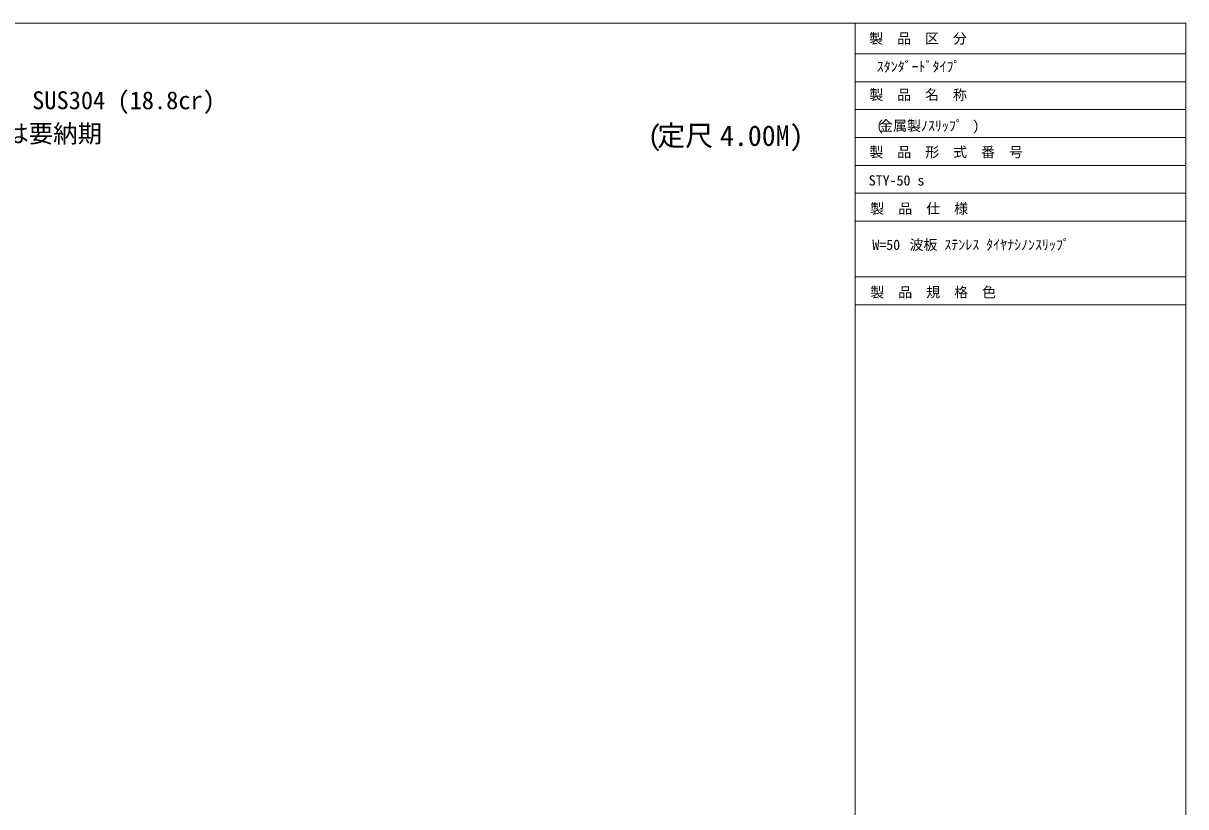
# Model space of a CAD drawing. Units: millimetres, scale not verified. Extents: x -101 to 101, y -70 to 70.
# Drawn here: x -2.9 to 101.2, y 0 to 70.2 of the extents above; entities that cross this region are included whole.
import ezdxf
from ezdxf.enums import TextEntityAlignment as Align

# ---------------------------------------------------------------- set-up
doc = ezdxf.new("R2010")
doc.units = ezdxf.units.MM
doc.header["$LTSCALE"] = 0.5
doc.layers.add('0-2_寸法', color=7, linetype='Continuous', lineweight=18)
doc.layers.add('0-A_一般', color=140, linetype='Continuous', lineweight=18)
doc.styles.add('ＭＳ ゴシック', font='')
doc.styles.get('ＭＳ ゴシック').set_extended_font_data('MS Gothic')

msp = doc.modelspace()

# ---------------------------------------------------------------- linework, layer by layer
at = {"layer": '0-2_寸法'}
for points in [[(71.6144, 65.0091), (101.25, 65.0091), (101.25, 62.5091), (71.6144, 62.5091)], [(71.6144, 60.0091), (101.25, 60.0091), (101.25, 57.5091), (71.6144, 57.5091)], [(71.6144, 47.5091), (101.25, 47.5091), (101.25, 45.0091), (71.6144, 45.0091)], [(71.6144, 45.0091), (101.25, 45.0091), (101.25, -4.9909), (71.6144, -4.9909)]]:
    msp.add_lwpolyline(points, close=True, dxfattribs=at)
at = {"layer": '0-A_一般', "color": 7}
for points in [[(-101.25, 70.25), (101.25, 70.25), (101.25, -70.25), (-101.25, -70.25)], [(71.6144, 70.25), (101.25, 70.25), (101.25, 67.5091), (71.6144, 67.5091)], [(71.6144, 67.5091), (101.25, 67.5091), (101.25, 65.0091), (71.6144, 65.0091)], [(71.6144, 62.5091), (101.25, 62.5091), (101.25, 60.0091), (71.6144, 60.0091)], [(71.6144, 57.5091), (101.25, 57.5091), (101.25, 55.0091), (71.6144, 55.0091)], [(71.6144, 55.0091), (101.25, 55.0091), (101.25, 52.5091), (71.6144, 52.5091)], [(71.6144, 52.5091), (101.25, 52.5091), (101.25, 47.5091), (71.6144, 47.5091)]]:
    msp.add_lwpolyline(points, close=True, dxfattribs=at)

# ---------------------------------------------------------------- texts
at = {"layer": '0-2_寸法', "style": 'ＭＳ ゴシック'}
for s, p in [('製\u3000品\u3000名\u3000称', (72.8882, 63.1056)), ('製\u3000品\u3000形\u3000式\u3000番\u3000号', (72.8982, 57.9669)), ('製\u3000品\u3000規\u3000格\u3000色', (72.9882, 45.4001))]:
    msp.add_text(s, height=0.9169, dxfattribs=at).set_placement(p, align=Align.BOTTOM_LEFT)
at = {"layer": '0-A_一般', "color": 7, "style": 'ＭＳ ゴシック'}
for s, height, p in [('製\u3000品\u3000区\u3000分', 0.9169, (72.8882, 68.1517)), (' ｽﾀﾝﾀﾞｰﾄﾞﾀｲﾌﾟ', 0.9169, (72.9319, 65.6326)), ('SUS304 (18.8cr)', 1.605, (-2.1345, 62.0591)), (' (', 0.9169, (72.9143, 60.3281)), ('金属製ﾉｽﾘｯﾌﾟ', 0.9169, (73.7706, 60.3281)), (')', 0.9169, (82.1358, 60.3281)), ('本体穴明の場合は要納期', 1.605, (-19.9529, 59.0687)), ('(', 1.834, (53.0316, 58.7024)), ('定尺', 1.834, (53.8879, 58.7024)), ('4.00M)', 1.834, (59.5086, 58.7024)), ('STY-50 s', 0.9169, (72.8375, 55.426)), ('製\u3000品\u3000仕\u3000様', 0.9169, (72.9882, 52.9056)), ('W=50', 0.9169, (73.1589, 49.6557)), ('波板 ｽﾃﾝﾚｽ ﾀｲﾔﾅｼﾉﾝｽﾘｯﾌﾟ', 0.9169, (76.4907, 49.6557))]:
    msp.add_text(s, height=height, dxfattribs=at).set_placement(p, align=Align.BOTTOM_LEFT)

doc.saveas('drawing.dxf')
